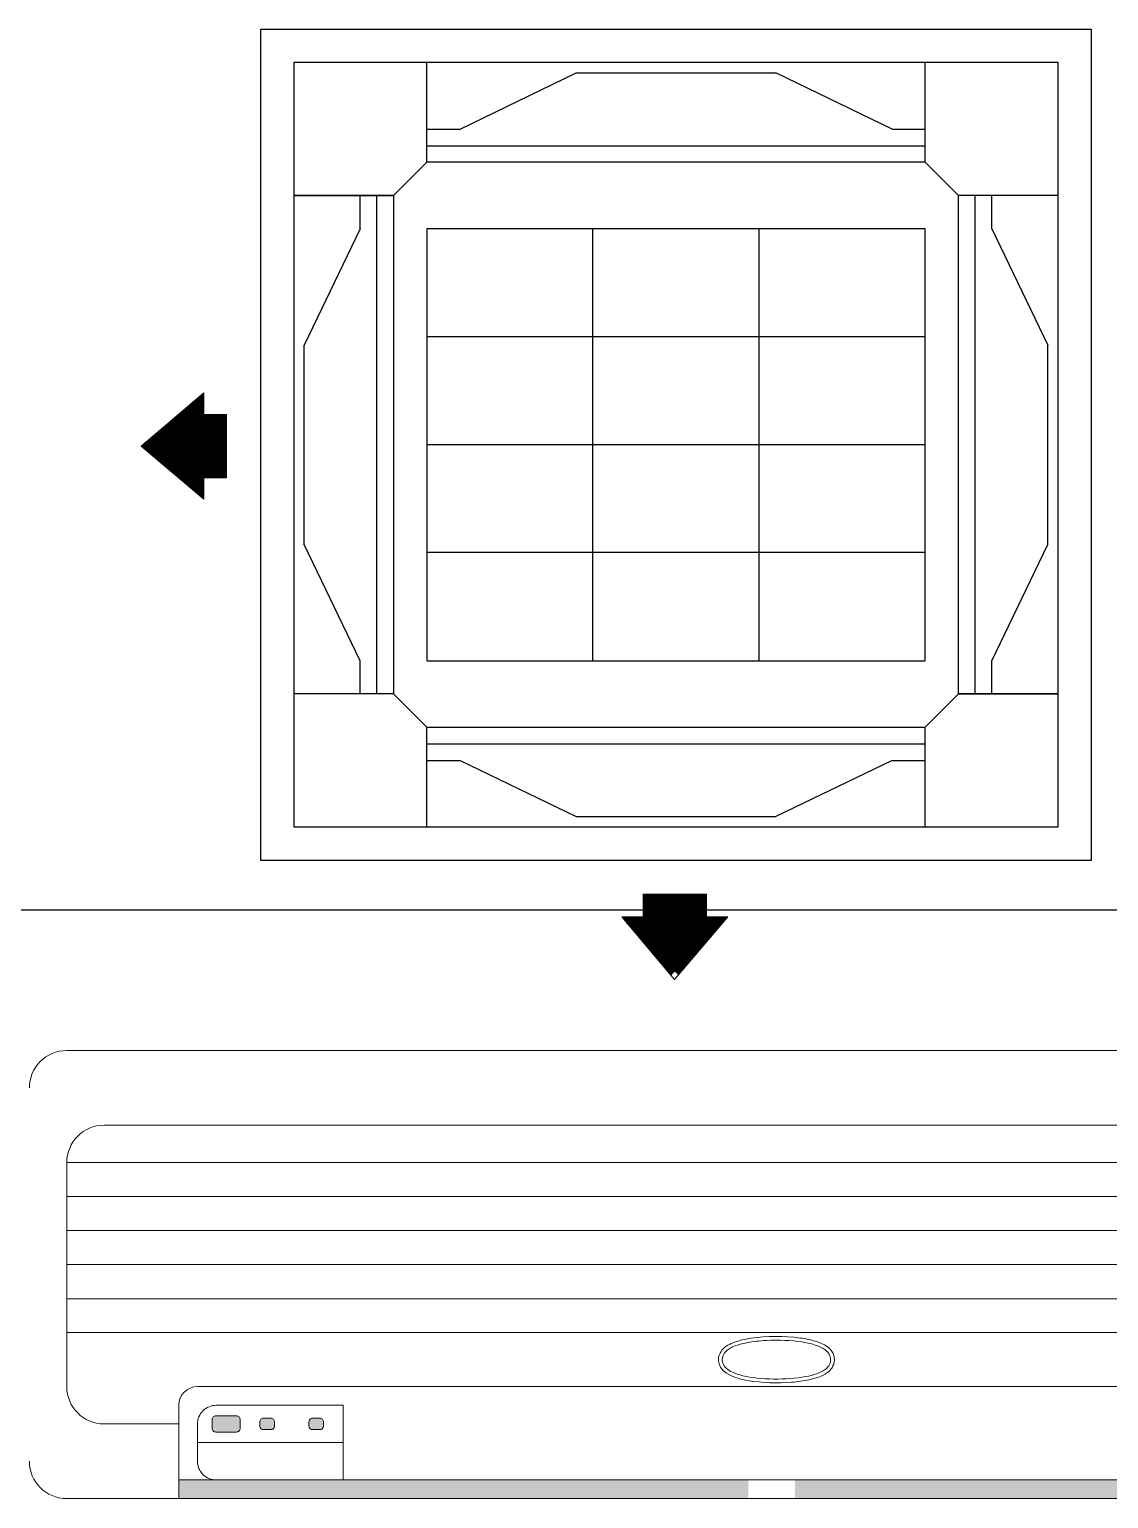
# Model space of a CAD drawing. Header units: inches. Extents: x 527934 to 2134587, y -408734 to 227304.
# Drawn here: x 1108602 to 1109500, y -148520 to -147296 of the extents above; entities that cross this region are included whole.
import ezdxf

# ---------------------------------------------------------------- set-up
doc = ezdxf.new("R2010")
doc.units = ezdxf.units.IN
doc.header["$MEASUREMENT"] = 0
doc.layers.add('electrical legends', color=3, linetype='Continuous', lineweight=25)

msp = doc.modelspace()

# ---------------------------------------------------------------- hatches: boundary and pattern name
at = {"layer": 'electrical legends', "lineweight": 13}
h = msp.add_hatch(color=4, dxfattribs=at)
h.paths.add_polyline_path([(1108805.8, -148456), (1108805.8, -148459.4, -0.414214), (1108802.7, -148462.5), (1108796.6, -148462.5, -0.414214), (1108793.5, -148459.4), (1108793.5, -148456, -0.414214), (1108796.6, -148452.9), (1108802.7, -148452.9, -0.414214)])
h.paths.add_polyline_path([(1108843.5, -148452.9, -0.414214), (1108846.6, -148456), (1108846.6, -148459.4, -0.414214), (1108843.5, -148462.5), (1108837.5, -148462.5, -0.414214), (1108834.4, -148459.4), (1108834.4, -148456, -0.414214), (1108837.5, -148452.9)])
h.paths.add_polyline_path([(1108774, -148450.9, -0.414214), (1108777.1, -148454.1), (1108777.1, -148461.4, -0.414214), (1108774, -148464.5), (1108756.9, -148464.5, -0.414214), (1108753.8, -148461.4), (1108753.8, -148454.1, -0.414214), (1108756.9, -148450.9)])
h = msp.add_hatch(color=4, dxfattribs=at)
h.paths.add_polyline_path([(1109686.3, -148519.9), (1109686.3, -148504.4), (1109721.3, -148504.4), (1109721.3, -148519.9)])
h.paths.add_polyline_path([(1109239.2, -148519.9), (1109239.2, -148504.4), (1109647.4, -148504.4), (1109647.4, -148519.9)])
h.paths.add_polyline_path([(1108726, -148519.9), (1108726, -148504.4), (1108757.1, -148504.4), (1108863, -148504.4), (1109200.3, -148504.4), (1109200.3, -148519.9)])

# ---------------------------------------------------------------- linework, layer by layer
at = {"layer": 'electrical legends', "color": 4}
for p, q in [((1109486, -147296.1), (1108794.1, -147296.1)), ((1108794.1, -147296.1), (1108794.1, -147988.1)), ((1109486, -147988.1), (1109486, -147296.1)), ((1109458.4, -147323.8), (1108821.8, -147323.8)), ((1108821.8, -147323.8), (1108821.8, -147960.4)), ((1108932.5, -147406.8), (1108932.5, -147323.8)), ((1108960.2, -147379.2), (1109057, -147332.4)), ((1109057, -147332.4), (1109223.1, -147332.4)), ((1109320, -147379.2), (1109223.1, -147332.4)), ((1109347.6, -147406.8), (1109347.6, -147323.8)), ((1109458.4, -147960.4), (1109458.4, -147323.8)), ((1108932.5, -147379.2), (1108960.2, -147379.2)), ((1109320, -147379.2), (1109347.6, -147379.2)), ((1108932.5, -147393), (1109347.6, -147393)), ((1108904.8, -147434.5), (1108932.5, -147406.8)), ((1109347.6, -147406.8), (1108932.5, -147406.8)), ((1109375.3, -147434.5), (1109347.6, -147406.8)), ((1108821.8, -147434.5), (1108904.8, -147434.5)), ((1108904.8, -147434.5), (1108821.8, -147434.5)), ((1108877.1, -147462.2), (1108877.1, -147434.5)), ((1108891, -147849.7), (1108891, -147434.5)), ((1108904.8, -147434.5), (1108904.8, -147462.2)), ((1108904.8, -147434.5), (1108904.8, -147849.7)), ((1109375.3, -147849.7), (1109375.3, -147434.5)), ((1109458.4, -147434.5), (1109375.3, -147434.5)), ((1109458.4, -147434.5), (1109375.3, -147434.5)), ((1109389.2, -147849.7), (1109389.2, -147434.5)), ((1109403, -147462.2), (1109403, -147434.5)), ((1108877.1, -147462.2), (1108830.4, -147559.1)), ((1109347.6, -147462.2), (1108932.5, -147462.2)), ((1108932.5, -147462.2), (1108932.5, -147822)), ((1109070.9, -147822), (1109070.9, -147462.2)), ((1109209.3, -147822), (1109209.3, -147462.2)), ((1109347.6, -147822), (1109347.6, -147462.2)), ((1109403, -147462.2), (1109449.7, -147559.1)), ((1109347.6, -147552.1), (1108932.5, -147552.1)), ((1108830.4, -147725.1), (1108830.4, -147559.1)), ((1109449.7, -147725.1), (1109449.7, -147559.1)), ((1109347.6, -147642.1), (1108932.5, -147642.1)), ((1108877.1, -147822), (1108830.4, -147725.1)), ((1109403, -147822), (1109449.7, -147725.1)), ((1109347.6, -147732), (1108932.5, -147732)), ((1108877.1, -147849.7), (1108877.1, -147822)), ((1108932.5, -147822), (1109347.6, -147822)), ((1109403, -147849.7), (1109403, -147822)), ((1108904.8, -147849.7), (1108821.8, -147849.7)), ((1108904.8, -147849.7), (1108821.8, -147849.7)), ((1108932.5, -147877.4), (1108904.8, -147849.7)), ((1109347.6, -147877.4), (1109375.3, -147849.7)), ((1109375.3, -147849.7), (1109458.4, -147849.7)), ((1109458.4, -147849.7), (1109375.3, -147849.7)), ((1108932.5, -147877.4), (1109347.6, -147877.4)), ((1108932.5, -147960.4), (1108932.5, -147877.4)), ((1109347.6, -147960.4), (1109347.6, -147877.4)), ((1108932.5, -147891.2), (1109347.6, -147891.2)), ((1108932.5, -147905), (1108960.2, -147905)), ((1108960.2, -147905), (1109057, -147951.8)), ((1109320, -147905), (1109223.1, -147951.8)), ((1109320, -147905), (1109347.6, -147905)), ((1109057, -147951.8), (1109223.1, -147951.8)), ((1108821.8, -147960.4), (1109458.4, -147960.4)), ((1108794.1, -147988.1), (1109486, -147988.1))]:
    msp.add_line(p, q, dxfattribs=at)
at = {"layer": 'electrical legends', "color": 4, "lineweight": 5}
for p, q in [((1108746.9, -147599), (1108694.6, -147643.2)), ((1108744.9, -147600.7), (1108698.8, -147646.8)), ((1108746.9, -147599.4), (1108699.2, -147647.1)), ((1108746.9, -147600), (1108699.5, -147647.4)), ((1108746.9, -147600.7), (1108699.9, -147647.7)), ((1108746.9, -147601.3), (1108700.2, -147648)), ((1108746.9, -147602), (1108700.6, -147648.3)), ((1108746.9, -147602.7), (1108701, -147648.6)), ((1108746.9, -147603.3), (1108701.3, -147648.9)), ((1108746.9, -147609.3), (1108741.3, -147603.7)), ((1108746.9, -147608.6), (1108741.7, -147603.4)), ((1108746.9, -147608), (1108742, -147603.1)), ((1108746.9, -147607.3), (1108742.4, -147602.8)), ((1108746.9, -147606.7), (1108742.7, -147602.5)), ((1108746.9, -147606), (1108743.1, -147602.2)), ((1108746.9, -147605.4), (1108743.4, -147601.9)), ((1108746.9, -147604.7), (1108743.8, -147601.6)), ((1108746.9, -147604.1), (1108744.1, -147601.3)), ((1108746.9, -147603.4), (1108744.5, -147601)), ((1108746.9, -147602.8), (1108744.8, -147600.7)), ((1108746.9, -147602.1), (1108745.2, -147600.4)), ((1108746.9, -147601.5), (1108745.6, -147600.1)), ((1108746.9, -147600.8), (1108745.9, -147599.8)), ((1108746.9, -147600.2), (1108746.3, -147599.6)), ((1108746.9, -147599.5), (1108746.6, -147599.3)), ((1108746.9, -147616.9), (1108746.9, -147599)), ((1108728, -147615), (1108697.4, -147645.6)), ((1108732.2, -147611.4), (1108697.8, -147645.9)), ((1108736.5, -147607.8), (1108698.1, -147646.2)), ((1108740.7, -147604.3), (1108698.5, -147646.5)), ((1108746.9, -147604), (1108701.7, -147649.2)), ((1108746.9, -147604.6), (1108702, -147649.5)), ((1108746.9, -147605.3), (1108702.4, -147649.8)), ((1108746.9, -147605.9), (1108702.7, -147650.1)), ((1108746.9, -147606.6), (1108703.1, -147650.4)), ((1108746.9, -147607.2), (1108703.4, -147650.7)), ((1108746.9, -147607.9), (1108703.8, -147651)), ((1108746.9, -147608.5), (1108704.1, -147651.3)), ((1108746.9, -147609.2), (1108704.5, -147651.6)), ((1108746.9, -147609.8), (1108704.8, -147651.9)), ((1108746.9, -147610.5), (1108705.2, -147652.2)), ((1108746.9, -147611.1), (1108705.5, -147652.5)), ((1108746.9, -147611.8), (1108705.9, -147652.8)), ((1108746.9, -147612.4), (1108706.3, -147653.1)), ((1108746.9, -147613.1), (1108706.6, -147653.4)), ((1108746.9, -147613.7), (1108707, -147653.7)), ((1108746.9, -147614.4), (1108707.3, -147654)), ((1108746.9, -147615), (1108707.7, -147654.3)), ((1108746.9, -147615.7), (1108708, -147654.6)), ((1108765.6, -147654.8), (1108726.8, -147616)), ((1108765.6, -147654.1), (1108727.2, -147615.7)), ((1108765.6, -147653.5), (1108727.5, -147615.4)), ((1108765.6, -147652.8), (1108727.9, -147615.1)), ((1108765.6, -147652.2), (1108728.2, -147614.8)), ((1108765.6, -147651.5), (1108728.6, -147614.5)), ((1108765.6, -147650.9), (1108728.9, -147614.2)), ((1108765.6, -147650.2), (1108729.3, -147613.9)), ((1108765.6, -147649.6), (1108729.7, -147613.6)), ((1108765.6, -147648.9), (1108730, -147613.3)), ((1108765.6, -147648.3), (1108730.4, -147613)), ((1108765.6, -147647.6), (1108730.7, -147612.7)), ((1108765.6, -147647), (1108731.1, -147612.4)), ((1108765.6, -147646.3), (1108731.4, -147612.1)), ((1108765.6, -147645.7), (1108731.8, -147611.8)), ((1108765.6, -147645), (1108732.1, -147611.5)), ((1108765.6, -147644.4), (1108732.5, -147611.2)), ((1108765.6, -147643.7), (1108732.8, -147610.9)), ((1108765.6, -147643.1), (1108733.2, -147610.6)), ((1108765.6, -147642.4), (1108733.5, -147610.3)), ((1108765.6, -147641.7), (1108733.9, -147610)), ((1108765.6, -147641.1), (1108734.2, -147609.7)), ((1108765.6, -147640.4), (1108734.6, -147609.4)), ((1108765.6, -147639.8), (1108735, -147609.1)), ((1108765.6, -147639.1), (1108735.3, -147608.8)), ((1108765.6, -147638.5), (1108735.7, -147608.5)), ((1108765.6, -147637.8), (1108736, -147608.2)), ((1108765.6, -147637.2), (1108736.4, -147607.9)), ((1108765.6, -147636.5), (1108736.7, -147607.6)), ((1108765.6, -147635.9), (1108737.1, -147607.3)), ((1108746.9, -147616.5), (1108737.4, -147607)), ((1108746.9, -147615.8), (1108737.8, -147606.7)), ((1108746.9, -147615.2), (1108738.1, -147606.4)), ((1108746.9, -147614.5), (1108738.5, -147606.1)), ((1108746.9, -147613.9), (1108738.8, -147605.8)), ((1108746.9, -147613.2), (1108739.2, -147605.5)), ((1108746.9, -147612.6), (1108739.5, -147605.2)), ((1108746.9, -147611.9), (1108739.9, -147604.9)), ((1108746.9, -147611.2), (1108740.3, -147604.6)), ((1108746.9, -147610.6), (1108740.6, -147604.3)), ((1108746.9, -147609.9), (1108741, -147604)), ((1108715.3, -147625.7), (1108696.4, -147644.7)), ((1108719.6, -147622.1), (1108696.7, -147645)), ((1108723.8, -147618.6), (1108697.1, -147645.3)), ((1108746.9, -147616.3), (1108708.4, -147654.8)), ((1108747, -147616.9), (1108708.7, -147655.1)), ((1108747.6, -147616.9), (1108709.1, -147655.4)), ((1108748.3, -147616.9), (1108709.4, -147655.7)), ((1108749, -147616.9), (1108709.8, -147656)), ((1108749.6, -147616.9), (1108710.1, -147656.3)), ((1108750.3, -147616.9), (1108710.5, -147656.6)), ((1108750.9, -147616.9), (1108710.8, -147656.9)), ((1108751.6, -147616.9), (1108711.2, -147657.2)), ((1108752.2, -147616.9), (1108711.6, -147657.5)), ((1108752.9, -147616.9), (1108711.9, -147657.8)), ((1108753.5, -147616.9), (1108712.3, -147658.1)), ((1108754.2, -147616.9), (1108712.6, -147658.4)), ((1108754.3, -147669.6), (1108712.7, -147627.9)), ((1108754.8, -147616.9), (1108713, -147658.7)), ((1108755, -147669.6), (1108713, -147627.6)), ((1108755.5, -147616.9), (1108713.3, -147659)), ((1108755.6, -147669.6), (1108713.4, -147627.3)), ((1108756.1, -147616.9), (1108713.7, -147659.3)), ((1108756.3, -147669.6), (1108713.7, -147627.1)), ((1108756.8, -147616.9), (1108714, -147659.6)), ((1108756.9, -147669.6), (1108714.1, -147626.8)), ((1108757.4, -147616.9), (1108714.4, -147659.9)), ((1108757.6, -147669.6), (1108714.5, -147626.5)), ((1108758.1, -147616.9), (1108714.7, -147660.2)), ((1108758.2, -147669.6), (1108714.8, -147626.2)), ((1108758.7, -147616.9), (1108715.1, -147660.5)), ((1108758.9, -147669.6), (1108715.2, -147625.9)), ((1108759.4, -147616.9), (1108715.4, -147660.8)), ((1108759.5, -147669.6), (1108715.5, -147625.6)), ((1108760, -147616.9), (1108715.8, -147661.1)), ((1108760.2, -147669.6), (1108715.9, -147625.3)), ((1108760.7, -147616.9), (1108716.1, -147661.4)), ((1108760.8, -147669.6), (1108716.2, -147625)), ((1108761.3, -147616.9), (1108716.5, -147661.7)), ((1108761.5, -147669.6), (1108716.6, -147624.7)), ((1108762, -147616.9), (1108716.9, -147662)), ((1108762.1, -147669.6), (1108716.9, -147624.4)), ((1108762.7, -147616.9), (1108717.2, -147662.3)), ((1108762.8, -147669.6), (1108717.3, -147624.1)), ((1108763.3, -147616.9), (1108717.6, -147662.6)), ((1108763.4, -147669.6), (1108717.6, -147623.8)), ((1108764, -147616.9), (1108717.9, -147662.9)), ((1108764.1, -147669.6), (1108718, -147623.5)), ((1108764.6, -147616.9), (1108718.3, -147663.2)), ((1108764.7, -147669.6), (1108718.3, -147623.2)), ((1108765.3, -147616.9), (1108718.6, -147663.5)), ((1108765.4, -147669.6), (1108718.7, -147622.9)), ((1108765.6, -147617.2), (1108719, -147663.8)), ((1108765.6, -147669.1), (1108719, -147622.6)), ((1108765.6, -147617.8), (1108719.3, -147664.1)), ((1108765.6, -147668.5), (1108719.4, -147622.3)), ((1108765.6, -147618.5), (1108719.7, -147664.4)), ((1108765.6, -147667.8), (1108719.8, -147622)), ((1108765.6, -147619.1), (1108720, -147664.7)), ((1108765.6, -147667.2), (1108720.1, -147621.7)), ((1108765.6, -147619.8), (1108720.4, -147665)), ((1108765.6, -147666.5), (1108720.5, -147621.4)), ((1108765.6, -147620.4), (1108720.7, -147665.3)), ((1108765.6, -147665.9), (1108720.8, -147621.1)), ((1108765.6, -147621.1), (1108721.1, -147665.6)), ((1108765.6, -147665.2), (1108721.2, -147620.8)), ((1108765.6, -147664.6), (1108721.5, -147620.5)), ((1108765.6, -147621.7), (1108721.5, -147665.9)), ((1108765.6, -147622.4), (1108721.8, -147666.2)), ((1108765.6, -147663.9), (1108721.9, -147620.2)), ((1108765.6, -147663.3), (1108722.2, -147619.9)), ((1108765.6, -147623), (1108722.2, -147666.5)), ((1108765.6, -147623.7), (1108722.5, -147666.8)), ((1108765.6, -147662.6), (1108722.6, -147619.6)), ((1108765.6, -147662), (1108722.9, -147619.3)), ((1108765.6, -147624.3), (1108722.9, -147667.1)), ((1108765.6, -147625), (1108723.2, -147667.4)), ((1108765.6, -147661.3), (1108723.3, -147619)), ((1108765.6, -147660.7), (1108723.6, -147618.7)), ((1108765.6, -147625.6), (1108723.6, -147667.7)), ((1108765.6, -147626.3), (1108723.9, -147668)), ((1108765.6, -147660), (1108724, -147618.4)), ((1108765.6, -147626.9), (1108724.3, -147668.3)), ((1108765.6, -147659.4), (1108724.4, -147618.1)), ((1108765.6, -147627.6), (1108724.6, -147668.6)), ((1108765.6, -147658.7), (1108724.7, -147617.8)), ((1108765.6, -147658.1), (1108725.1, -147617.5)), ((1108765.6, -147657.4), (1108725.4, -147617.2)), ((1108765.6, -147656.8), (1108725.8, -147616.9)), ((1108765.6, -147656.1), (1108726.1, -147616.6)), ((1108765.6, -147655.4), (1108726.5, -147616.3)), ((1108765.6, -147616.9), (1108746.9, -147616.9)), ((1108765.6, -147635.2), (1108747.3, -147616.9)), ((1108765.6, -147634.6), (1108747.9, -147616.9)), ((1108765.6, -147633.9), (1108748.6, -147616.9)), ((1108765.6, -147633.3), (1108749.2, -147616.9)), ((1108765.6, -147632.6), (1108749.9, -147616.9)), ((1108765.6, -147632), (1108750.5, -147616.9)), ((1108765.6, -147631.3), (1108751.2, -147616.9)), ((1108765.6, -147630.7), (1108751.8, -147616.9)), ((1108765.6, -147630), (1108752.5, -147616.9)), ((1108765.6, -147629.4), (1108753.2, -147616.9)), ((1108765.6, -147628.7), (1108753.8, -147616.9)), ((1108765.6, -147628.1), (1108754.5, -147616.9)), ((1108765.6, -147627.4), (1108755.1, -147616.9)), ((1108765.6, -147626.7), (1108755.8, -147616.9)), ((1108765.6, -147626.1), (1108756.4, -147616.9)), ((1108765.6, -147625.4), (1108757.1, -147616.9)), ((1108765.6, -147624.8), (1108757.7, -147616.9)), ((1108765.6, -147624.1), (1108758.4, -147616.9)), ((1108765.6, -147623.5), (1108759, -147616.9)), ((1108765.6, -147622.8), (1108759.7, -147616.9)), ((1108765.6, -147622.2), (1108760.3, -147616.9)), ((1108765.6, -147621.5), (1108761, -147616.9)), ((1108765.6, -147620.9), (1108761.6, -147616.9)), ((1108765.6, -147620.2), (1108762.3, -147616.9)), ((1108765.6, -147619.6), (1108762.9, -147616.9)), ((1108765.6, -147618.9), (1108763.6, -147616.9)), ((1108765.6, -147618.3), (1108764.2, -147616.9)), ((1108765.6, -147617.6), (1108764.9, -147616.9)), ((1108765.6, -147617), (1108765.5, -147616.9)), ((1108765.6, -147669.6), (1108765.6, -147616.9)), ((1108698.4, -147640), (1108694.9, -147643.5)), ((1108702.6, -147636.4), (1108695.3, -147643.8)), ((1108706.9, -147632.9), (1108695.6, -147644.1)), ((1108711.1, -147629.3), (1108696, -147644.4)), ((1108737.3, -147679.4), (1108698.2, -147640.2)), ((1108741.6, -147682.9), (1108698.5, -147639.9)), ((1108745.8, -147686.5), (1108698.9, -147639.6)), ((1108746.9, -147686.9), (1108699.3, -147639.3)), ((1108746.9, -147686.3), (1108699.6, -147639)), ((1108746.9, -147685.6), (1108700, -147638.7)), ((1108746.9, -147685), (1108700.3, -147638.4)), ((1108746.9, -147684.3), (1108700.7, -147638.1)), ((1108746.9, -147683.7), (1108701, -147637.8)), ((1108746.9, -147683), (1108701.4, -147637.5)), ((1108746.9, -147682.4), (1108701.7, -147637.2)), ((1108746.9, -147681.7), (1108702.1, -147636.9)), ((1108746.9, -147681.1), (1108702.4, -147636.6)), ((1108746.9, -147680.4), (1108702.8, -147636.3)), ((1108746.9, -147679.7), (1108703.1, -147636)), ((1108746.9, -147679.1), (1108703.5, -147635.7)), ((1108746.9, -147678.4), (1108703.9, -147635.4)), ((1108746.9, -147677.8), (1108704.2, -147635.1)), ((1108746.9, -147677.1), (1108704.6, -147634.8)), ((1108746.9, -147676.5), (1108704.9, -147634.5)), ((1108746.9, -147675.8), (1108705.3, -147634.2)), ((1108746.9, -147675.2), (1108705.6, -147633.9)), ((1108746.9, -147674.5), (1108706, -147633.6)), ((1108746.9, -147673.9), (1108706.3, -147633.3)), ((1108746.9, -147673.2), (1108706.7, -147633)), ((1108746.9, -147672.6), (1108707, -147632.7)), ((1108746.9, -147671.9), (1108707.4, -147632.4)), ((1108746.9, -147671.3), (1108707.7, -147632.1)), ((1108746.9, -147670.6), (1108708.1, -147631.8)), ((1108746.9, -147670), (1108708.4, -147631.5)), ((1108747.1, -147669.6), (1108708.8, -147631.2)), ((1108747.8, -147669.6), (1108709.2, -147630.9)), ((1108748.4, -147669.6), (1108709.5, -147630.6)), ((1108749.1, -147669.6), (1108709.9, -147630.3)), ((1108749.7, -147669.6), (1108710.2, -147630)), ((1108750.4, -147669.6), (1108710.6, -147629.7)), ((1108751, -147669.6), (1108710.9, -147629.4)), ((1108751.7, -147669.6), (1108711.3, -147629.1)), ((1108752.4, -147669.6), (1108711.6, -147628.8)), ((1108753, -147669.6), (1108712, -147628.5)), ((1108753.7, -147669.6), (1108712.3, -147628.2)), ((1108765.6, -147628.3), (1108725, -147668.9)), ((1108765.6, -147628.9), (1108725.3, -147669.2)), ((1108765.6, -147629.6), (1108725.7, -147669.5)), ((1108765.6, -147630.2), (1108726, -147669.8)), ((1108765.6, -147630.9), (1108726.4, -147670.1)), ((1108765.6, -147631.5), (1108726.8, -147670.4)), ((1108765.6, -147632.2), (1108727.1, -147670.7)), ((1108765.6, -147632.8), (1108727.5, -147671)), ((1108765.6, -147633.5), (1108727.8, -147671.3)), ((1108765.6, -147634.1), (1108728.2, -147671.6)), ((1108765.6, -147634.8), (1108728.5, -147671.9)), ((1108765.6, -147635.4), (1108728.9, -147672.2)), ((1108765.6, -147636.1), (1108729.2, -147672.5)), ((1108765.6, -147636.7), (1108729.6, -147672.8)), ((1108765.6, -147637.4), (1108729.9, -147673.1)), ((1108765.6, -147638), (1108730.3, -147673.4)), ((1108765.6, -147638.7), (1108730.6, -147673.7)), ((1108765.6, -147639.3), (1108731, -147674)), ((1108765.6, -147640), (1108731.3, -147674.3)), ((1108746.9, -147687.4), (1108694.6, -147643.2)), ((1108695.1, -147643.6), (1108694.7, -147643.2)), ((1108699.3, -147647.2), (1108695, -147642.9)), ((1108703.5, -147650.7), (1108695.4, -147642.6)), ((1108707.7, -147654.3), (1108695.7, -147642.3)), ((1108712, -147657.9), (1108696.1, -147642)), ((1108716.2, -147661.5), (1108696.4, -147641.7)), ((1108720.4, -147665), (1108696.8, -147641.4)), ((1108724.7, -147668.6), (1108697.1, -147641.1)), ((1108728.9, -147672.2), (1108697.5, -147640.8)), ((1108733.1, -147675.8), (1108697.8, -147640.5)), ((1108765.6, -147640.6), (1108731.7, -147674.6)), ((1108765.6, -147641.3), (1108732.1, -147674.9)), ((1108765.6, -147642), (1108732.4, -147675.2)), ((1108765.6, -147642.6), (1108732.8, -147675.5)), ((1108765.6, -147643.3), (1108733.1, -147675.8)), ((1108765.6, -147643.9), (1108733.5, -147676.1)), ((1108765.6, -147644.6), (1108733.8, -147676.4)), ((1108765.6, -147645.2), (1108734.2, -147676.7)), ((1108765.6, -147645.9), (1108734.5, -147677)), ((1108765.6, -147646.5), (1108734.9, -147677.3)), ((1108765.6, -147647.2), (1108735.2, -147677.6)), ((1108765.6, -147647.8), (1108735.6, -147677.9)), ((1108765.6, -147648.5), (1108735.9, -147678.2)), ((1108765.6, -147649.1), (1108736.3, -147678.5)), ((1108765.6, -147649.8), (1108736.6, -147678.8)), ((1108765.6, -147650.4), (1108737, -147679.1)), ((1108765.6, -147651.1), (1108747.1, -147669.6)), ((1108765.6, -147651.7), (1108747.8, -147669.6)), ((1108765.6, -147652.4), (1108748.5, -147669.6)), ((1108765.6, -147653), (1108749.1, -147669.6)), ((1108765.6, -147653.7), (1108749.8, -147669.6)), ((1108765.6, -147654.3), (1108750.4, -147669.6)), ((1108765.6, -147655), (1108751.1, -147669.6)), ((1108765.6, -147655.7), (1108751.7, -147669.6)), ((1108765.6, -147656.3), (1108752.4, -147669.6)), ((1108765.6, -147657), (1108753, -147669.6)), ((1108765.6, -147657.6), (1108753.7, -147669.6)), ((1108765.6, -147658.3), (1108754.3, -147669.6)), ((1108765.6, -147658.9), (1108755, -147669.6)), ((1108765.6, -147659.6), (1108755.6, -147669.6)), ((1108765.6, -147660.2), (1108756.3, -147669.6)), ((1108765.6, -147660.9), (1108756.9, -147669.6)), ((1108765.6, -147661.5), (1108757.6, -147669.6)), ((1108765.6, -147662.2), (1108758.2, -147669.6)), ((1108765.6, -147662.8), (1108758.9, -147669.6)), ((1108765.6, -147663.5), (1108759.5, -147669.6)), ((1108765.6, -147664.1), (1108760.2, -147669.6)), ((1108765.6, -147664.8), (1108760.8, -147669.6)), ((1108746.9, -147669.8), (1108737.4, -147679.4)), ((1108746.9, -147670.5), (1108737.7, -147679.7)), ((1108746.9, -147671.1), (1108738.1, -147680)), ((1108746.9, -147671.8), (1108738.4, -147680.3)), ((1108746.9, -147672.5), (1108738.8, -147680.6)), ((1108746.9, -147673.1), (1108739.1, -147680.9)), ((1108746.9, -147673.8), (1108739.5, -147681.2)), ((1108746.9, -147674.4), (1108739.8, -147681.5)), ((1108746.9, -147675.1), (1108740.2, -147681.8)), ((1108746.9, -147675.7), (1108740.5, -147682.1)), ((1108746.9, -147676.4), (1108740.9, -147682.3)), ((1108746.9, -147677), (1108741.2, -147682.6)), ((1108746.9, -147669.6), (1108746.9, -147687.4)), ((1108765.6, -147669.6), (1108746.9, -147669.6)), ((1108765.6, -147665.4), (1108761.5, -147669.6)), ((1108765.6, -147666.1), (1108762.2, -147669.6)), ((1108765.6, -147666.7), (1108762.8, -147669.6)), ((1108765.6, -147667.4), (1108763.5, -147669.6)), ((1108765.6, -147668), (1108764.1, -147669.6)), ((1108765.6, -147668.7), (1108764.8, -147669.6)), ((1108765.6, -147669.4), (1108765.4, -147669.6)), ((1108746.9, -147677.7), (1108741.6, -147682.9)), ((1108746.9, -147678.3), (1108741.9, -147683.2)), ((1108746.9, -147679), (1108742.3, -147683.5)), ((1108746.9, -147679.6), (1108742.7, -147683.8)), ((1108746.9, -147680.3), (1108743, -147684.1)), ((1108746.9, -147680.9), (1108743.4, -147684.4)), ((1108746.9, -147681.6), (1108743.7, -147684.7)), ((1108746.9, -147682.2), (1108744.1, -147685)), ((1108746.9, -147682.9), (1108744.4, -147685.3)), ((1108746.9, -147683.5), (1108744.8, -147685.6)), ((1108746.9, -147684.2), (1108745.1, -147685.9)), ((1108746.9, -147684.8), (1108745.5, -147686.2)), ((1108746.9, -147685.5), (1108745.8, -147686.5)), ((1108746.9, -147686.2), (1108746.2, -147686.8)), ((1108746.9, -147686.8), (1108746.5, -147687.1)), ((1109131.7, -148016.5), (1109103.1, -148045.2)), ((1109132.4, -148016.5), (1109103.4, -148045.5)), ((1109133, -148016.5), (1109103.7, -148045.9)), ((1109133.7, -148016.5), (1109104, -148046.2)), ((1109134.3, -148016.5), (1109104.3, -148046.6)), ((1109135, -148016.5), (1109104.6, -148046.9)), ((1109135.6, -148016.5), (1109104.9, -148047.3)), ((1109136.3, -148016.5), (1109105.2, -148047.6)), ((1109136.9, -148016.5), (1109105.5, -148048)), ((1109137.6, -148016.5), (1109105.8, -148048.3)), ((1109138.3, -148016.5), (1109106.1, -148048.7)), ((1109138.9, -148016.5), (1109106.4, -148049)), ((1109139.6, -148016.5), (1109106.7, -148049.4)), ((1109140.2, -148016.5), (1109107, -148049.8)), ((1109140.9, -148016.5), (1109107.3, -148050.1)), ((1109141.5, -148016.5), (1109107.6, -148050.5)), ((1109142.2, -148016.5), (1109107.9, -148050.8)), ((1109142.8, -148016.5), (1109108.2, -148051.2)), ((1109143.5, -148016.5), (1109108.5, -148051.5)), ((1109144.1, -148016.5), (1109108.8, -148051.9)), ((1109144.8, -148016.5), (1109109.1, -148052.2)), ((1109145.4, -148016.5), (1109109.4, -148052.6)), ((1109146.1, -148016.5), (1109109.7, -148052.9)), ((1109146.7, -148016.5), (1109110, -148053.3)), ((1109147.4, -148016.5), (1109110.3, -148053.6)), ((1109148, -148016.5), (1109110.6, -148054)), ((1109148.7, -148016.5), (1109110.9, -148054.3)), ((1109149.3, -148016.5), (1109111.2, -148054.7)), ((1109150, -148016.5), (1109111.5, -148055.1)), ((1109150.6, -148016.5), (1109111.8, -148055.4)), ((1109151.3, -148016.5), (1109112.1, -148055.8)), ((1109152, -148016.5), (1109112.4, -148056.1)), ((1109112.6, -148016.5), (1109112.6, -148035.3)), ((1109112.6, -148016.5), (1109165.3, -148016.5)), ((1109112.8, -148016.5), (1109112.6, -148016.7)), ((1109113.5, -148016.5), (1109112.6, -148017.4)), ((1109114.1, -148016.5), (1109112.6, -148018.1)), ((1109114.8, -148016.5), (1109112.6, -148018.7)), ((1109115.4, -148016.5), (1109112.6, -148019.4)), ((1109116.1, -148016.5), (1109112.6, -148020)), ((1109116.7, -148016.5), (1109112.6, -148020.7)), ((1109117.4, -148016.5), (1109112.6, -148021.3)), ((1109118, -148016.5), (1109112.6, -148022)), ((1109118.7, -148016.5), (1109112.6, -148022.6)), ((1109119.3, -148016.5), (1109112.6, -148023.3)), ((1109120, -148016.5), (1109112.6, -148023.9)), ((1109120.6, -148016.5), (1109112.6, -148024.6)), ((1109121.3, -148016.5), (1109112.6, -148025.2)), ((1109121.9, -148016.5), (1109112.6, -148025.9)), ((1109122.6, -148016.5), (1109112.6, -148026.5)), ((1109123.2, -148016.5), (1109112.6, -148027.2)), ((1109123.9, -148016.5), (1109112.6, -148027.8)), ((1109124.6, -148016.5), (1109112.6, -148028.5)), ((1109125.2, -148016.5), (1109112.6, -148029.1)), ((1109125.9, -148016.5), (1109112.6, -148029.8)), ((1109126.5, -148016.5), (1109112.6, -148030.4)), ((1109127.2, -148016.5), (1109112.6, -148031.1)), ((1109127.8, -148016.5), (1109112.6, -148031.8)), ((1109128.5, -148016.5), (1109112.6, -148032.4)), ((1109129.1, -148016.5), (1109112.6, -148033.1)), ((1109129.8, -148016.5), (1109112.6, -148033.7)), ((1109130.4, -148016.5), (1109112.6, -148034.4)), ((1109131.1, -148016.5), (1109112.6, -148035)), ((1109112.6, -148016.8), (1109159.3, -148063.5)), ((1109112.6, -148017.4), (1109159, -148063.8)), ((1109112.6, -148018.1), (1109158.7, -148064.2)), ((1109112.6, -148018.7), (1109158.4, -148064.5)), ((1109112.6, -148019.4), (1109158.1, -148064.9)), ((1109152.6, -148016.5), (1109112.7, -148056.5)), ((1109113, -148016.5), (1109159.6, -148063.1)), ((1109153.3, -148016.5), (1109113, -148056.8)), ((1109153.9, -148016.5), (1109113.3, -148057.2)), ((1109154.6, -148016.5), (1109113.6, -148057.5)), ((1109113.7, -148016.5), (1109159.9, -148062.8)), ((1109155.2, -148016.5), (1109113.9, -148057.9)), ((1109155.9, -148016.5), (1109114.2, -148058.2)), ((1109114.3, -148016.5), (1109160.2, -148062.4)), ((1109156.5, -148016.5), (1109114.5, -148058.6)), ((1109157.2, -148016.5), (1109114.8, -148058.9)), ((1109115, -148016.5), (1109160.5, -148062.1)), ((1109157.8, -148016.5), (1109115.1, -148059.3)), ((1109158.5, -148016.5), (1109115.4, -148059.7)), ((1109115.6, -148016.5), (1109160.8, -148061.7)), ((1109159.1, -148016.5), (1109115.7, -148060)), ((1109159.8, -148016.5), (1109116, -148060.4)), ((1109116.3, -148016.5), (1109161.1, -148061.3)), ((1109160.4, -148016.5), (1109116.3, -148060.7)), ((1109161.1, -148016.5), (1109116.6, -148061.1)), ((1109116.9, -148016.5), (1109161.4, -148061)), ((1109161.7, -148016.5), (1109116.9, -148061.4)), ((1109162.4, -148016.5), (1109117.1, -148061.8)), ((1109163, -148016.5), (1109117.4, -148062.1)), ((1109117.6, -148016.5), (1109161.7, -148060.6)), ((1109163.7, -148016.5), (1109117.7, -148062.5)), ((1109164.3, -148016.5), (1109118, -148062.8)), ((1109118.2, -148016.5), (1109162, -148060.3)), ((1109165, -148016.5), (1109118.3, -148063.2)), ((1109165.3, -148016.9), (1109118.6, -148063.5)), ((1109118.9, -148016.5), (1109162.3, -148059.9)), ((1109165.3, -148017.6), (1109118.9, -148063.9)), ((1109165.3, -148018.2), (1109119.2, -148064.2)), ((1109119.5, -148016.5), (1109162.6, -148059.6)), ((1109165.3, -148018.9), (1109119.5, -148064.6)), ((1109165.3, -148019.5), (1109119.8, -148065)), ((1109120.2, -148016.5), (1109162.9, -148059.2)), ((1109120.8, -148016.5), (1109163.2, -148058.9)), ((1109121.5, -148016.5), (1109163.5, -148058.5)), ((1109122.1, -148016.5), (1109163.8, -148058.2)), ((1109122.8, -148016.5), (1109164.1, -148057.8)), ((1109123.5, -148016.5), (1109164.4, -148057.5)), ((1109124.1, -148016.5), (1109164.7, -148057.1)), ((1109124.8, -148016.5), (1109165, -148056.8)), ((1109125.4, -148016.5), (1109165.3, -148056.4)), ((1109126.1, -148016.5), (1109165.6, -148056)), ((1109126.7, -148016.5), (1109165.9, -148055.7)), ((1109127.4, -148016.5), (1109166.2, -148055.3)), ((1109128, -148016.5), (1109166.5, -148055)), ((1109128.7, -148016.5), (1109166.8, -148054.6)), ((1109129.3, -148016.5), (1109167.1, -148054.3)), ((1109130, -148016.5), (1109167.4, -148053.9)), ((1109130.6, -148016.5), (1109167.7, -148053.6)), ((1109131.3, -148016.5), (1109168, -148053.2)), ((1109131.9, -148016.5), (1109168.3, -148052.9)), ((1109132.6, -148016.5), (1109168.6, -148052.5)), ((1109133.2, -148016.5), (1109168.9, -148052.2)), ((1109133.9, -148016.5), (1109169.2, -148051.8)), ((1109134.5, -148016.5), (1109169.5, -148051.4)), ((1109135.2, -148016.5), (1109169.8, -148051.1)), ((1109135.8, -148016.5), (1109170.1, -148050.7)), ((1109136.5, -148016.5), (1109170.4, -148050.4)), ((1109137.2, -148016.5), (1109170.7, -148050)), ((1109137.8, -148016.5), (1109171, -148049.7)), ((1109138.5, -148016.5), (1109171.3, -148049.3)), ((1109139.1, -148016.5), (1109171.6, -148049)), ((1109139.8, -148016.5), (1109171.9, -148048.6)), ((1109140.4, -148016.5), (1109172.1, -148048.3)), ((1109141.1, -148016.5), (1109172.4, -148047.9)), ((1109141.7, -148016.5), (1109172.7, -148047.6)), ((1109142.4, -148016.5), (1109173, -148047.2)), ((1109143, -148016.5), (1109173.3, -148046.9)), ((1109143.7, -148016.5), (1109173.6, -148046.5)), ((1109144.3, -148016.5), (1109173.9, -148046.1)), ((1109145, -148016.5), (1109174.2, -148045.8)), ((1109145.6, -148016.5), (1109174.5, -148045.4)), ((1109146.3, -148016.5), (1109174.8, -148045.1)), ((1109146.9, -148016.5), (1109165.3, -148034.9)), ((1109147.6, -148016.5), (1109165.3, -148034.2)), ((1109148.2, -148016.5), (1109165.3, -148033.6)), ((1109148.9, -148016.5), (1109165.3, -148032.9)), ((1109149.5, -148016.5), (1109165.3, -148032.3)), ((1109150.2, -148016.5), (1109165.3, -148031.6)), ((1109150.8, -148016.5), (1109165.3, -148031)), ((1109151.5, -148016.5), (1109165.3, -148030.3)), ((1109152.2, -148016.5), (1109165.3, -148029.7)), ((1109152.8, -148016.5), (1109165.3, -148029)), ((1109153.5, -148016.5), (1109165.3, -148028.4)), ((1109154.1, -148016.5), (1109165.3, -148027.7)), ((1109154.8, -148016.5), (1109165.3, -148027.1)), ((1109155.4, -148016.5), (1109165.3, -148026.4)), ((1109156.1, -148016.5), (1109165.3, -148025.7)), ((1109156.7, -148016.5), (1109165.3, -148025.1)), ((1109157.4, -148016.5), (1109165.3, -148024.4)), ((1109158, -148016.5), (1109165.3, -148023.8)), ((1109158.7, -148016.5), (1109165.3, -148023.1)), ((1109159.3, -148016.5), (1109165.3, -148022.5)), ((1109160, -148016.5), (1109165.3, -148021.8)), ((1109160.6, -148016.5), (1109165.3, -148021.2)), ((1109161.3, -148016.5), (1109165.3, -148020.5)), ((1109161.9, -148016.5), (1109165.3, -148019.9)), ((1109162.6, -148016.5), (1109165.3, -148019.2)), ((1109163.2, -148016.5), (1109165.3, -148018.6)), ((1109163.9, -148016.5), (1109165.3, -148017.9)), ((1109164.5, -148016.5), (1109165.3, -148017.3)), ((1109165.2, -148016.5), (1109165.3, -148016.6)), ((1109165.3, -148016.5), (1109165.3, -148035.3)), ((1109112.6, -148020), (1109157.8, -148065.2)), ((1109112.6, -148020.7), (1109157.5, -148065.6)), ((1109112.6, -148021.3), (1109157.2, -148065.9)), ((1109112.6, -148022), (1109156.9, -148066.3)), ((1109112.6, -148022.6), (1109156.6, -148066.6)), ((1109112.6, -148023.3), (1109156.3, -148067)), ((1109112.6, -148023.9), (1109156, -148067.4)), ((1109112.6, -148024.6), (1109155.7, -148067.7)), ((1109112.6, -148025.2), (1109155.4, -148068.1)), ((1109112.6, -148025.9), (1109155.1, -148068.4)), ((1109112.6, -148026.5), (1109154.8, -148068.8)), ((1109112.6, -148027.2), (1109154.5, -148069.1)), ((1109112.6, -148027.9), (1109154.2, -148069.5)), ((1109112.6, -148028.5), (1109153.9, -148069.8)), ((1109112.6, -148029.2), (1109153.6, -148070.2)), ((1109112.6, -148029.8), (1109153.3, -148070.5)), ((1109112.6, -148030.5), (1109153, -148070.9)), ((1109112.6, -148031.1), (1109152.7, -148071.2)), ((1109112.6, -148031.8), (1109152.4, -148071.6)), ((1109165.3, -148020.2), (1109120.1, -148065.3)), ((1109165.3, -148020.8), (1109120.4, -148065.7)), ((1109165.3, -148021.5), (1109120.7, -148066)), ((1109165.3, -148022.1), (1109121, -148066.4)), ((1109165.3, -148022.8), (1109121.3, -148066.7)), ((1109165.3, -148023.4), (1109121.6, -148067.1)), ((1109165.3, -148024.1), (1109121.9, -148067.4)), ((1109165.3, -148024.7), (1109122.2, -148067.8)), ((1109165.3, -148025.4), (1109122.5, -148068.1)), ((1109165.3, -148026), (1109122.8, -148068.5)), ((1109165.3, -148026.7), (1109123.1, -148068.8)), ((1109165.3, -148027.3), (1109123.4, -148069.2)), ((1109165.3, -148028), (1109123.7, -148069.5)), ((1109165.3, -148028.6), (1109124, -148069.9)), ((1109165.3, -148029.3), (1109124.3, -148070.3)), ((1109165.3, -148029.9), (1109124.6, -148070.6)), ((1109165.3, -148030.6), (1109124.9, -148071)), ((1109165.3, -148031.3), (1109125.2, -148071.3)), ((1109165.3, -148031.9), (1109125.5, -148071.7)), ((1109094.8, -148035.3), (1109138.9, -148087.5)), ((1109112.6, -148035.3), (1109094.8, -148035.3)), ((1109095.4, -148035.3), (1109095, -148035.6)), ((1109095.2, -148035.3), (1109142.9, -148082.9)), ((1109096, -148035.3), (1109095.3, -148036)), ((1109096.7, -148035.3), (1109095.6, -148036.3)), ((1109095.7, -148036.4), (1109142.6, -148083.3)), ((1109095.9, -148035.3), (1109143.2, -148082.6)), ((1109097.3, -148035.3), (1109095.9, -148036.7)), ((1109098, -148035.3), (1109096.2, -148037)), ((1109096.5, -148035.3), (1109143.5, -148082.2)), ((1109098.6, -148035.3), (1109096.5, -148037.4)), ((1109099.3, -148035.3), (1109096.8, -148037.7)), ((1109099.9, -148035.3), (1109097.1, -148038.1)), ((1109097.2, -148035.3), (1109143.8, -148081.8)), ((1109100.6, -148035.3), (1109097.4, -148038.4)), ((1109101.2, -148035.3), (1109097.7, -148038.8)), ((1109097.8, -148035.3), (1109144.1, -148081.5)), ((1109101.9, -148035.3), (1109098, -148039.2)), ((1109102.5, -148035.3), (1109098.3, -148039.5)), ((1109098.5, -148035.3), (1109144.4, -148081.1)), ((1109103.2, -148035.3), (1109098.6, -148039.9)), ((1109103.8, -148035.3), (1109098.9, -148040.2)), ((1109099.2, -148035.3), (1109144.6, -148080.8)), ((1109104.5, -148035.3), (1109099.2, -148040.6)), ((1109099.2, -148040.6), (1109142.3, -148083.6)), ((1109105.1, -148035.3), (1109099.5, -148040.9)), ((1109099.8, -148035.3), (1109144.9, -148080.4)), ((1109105.8, -148035.3), (1109099.8, -148041.3)), ((1109106.4, -148035.3), (1109100.1, -148041.6)), ((1109107.1, -148035.3), (1109100.4, -148042)), ((1109100.5, -148035.3), (1109145.2, -148080.1)), ((1109107.8, -148035.3), (1109100.7, -148042.3)), ((1109108.4, -148035.3), (1109101, -148042.7)), ((1109101.1, -148035.3), (1109145.5, -148079.7)), ((1109109.1, -148035.3), (1109101.3, -148043)), ((1109109.7, -148035.3), (1109101.6, -148043.4)), ((1109101.8, -148035.3), (1109145.8, -148079.4)), ((1109110.4, -148035.3), (1109101.9, -148043.7)), ((1109111, -148035.3), (1109102.2, -148044.1)), ((1109102.4, -148035.3), (1109146.1, -148079)), ((1109111.7, -148035.3), (1109102.5, -148044.5)), ((1109112.3, -148035.3), (1109102.8, -148044.8)), ((1109103.1, -148035.3), (1109146.4, -148078.7)), ((1109103.7, -148035.3), (1109146.7, -148078.3)), ((1109104.4, -148035.3), (1109147, -148078)), ((1109105, -148035.3), (1109147.3, -148077.6)), ((1109105.7, -148035.3), (1109147.6, -148077.3)), ((1109106.3, -148035.3), (1109147.9, -148076.9)), ((1109107, -148035.3), (1109148.2, -148076.5)), ((1109107.6, -148035.3), (1109148.5, -148076.2)), ((1109108.3, -148035.3), (1109148.8, -148075.8)), ((1109108.9, -148035.3), (1109149.1, -148075.5)), ((1109109.6, -148035.3), (1109149.4, -148075.1)), ((1109110.2, -148035.3), (1109149.7, -148074.8)), ((1109110.9, -148035.3), (1109150, -148074.4)), ((1109111.5, -148035.3), (1109150.3, -148074.1)), ((1109112.2, -148035.3), (1109150.6, -148073.7)), ((1109112.6, -148032.4), (1109152.1, -148071.9)), ((1109112.6, -148033.1), (1109151.8, -148072.3)), ((1109112.6, -148033.7), (1109151.5, -148072.7)), ((1109112.6, -148034.4), (1109151.2, -148073)), ((1109112.6, -148035), (1109150.9, -148073.4)), ((1109165.3, -148032.6), (1109125.8, -148072)), ((1109165.3, -148033.2), (1109126.1, -148072.4)), ((1109165.3, -148033.9), (1109126.4, -148072.7)), ((1109165.3, -148034.5), (1109126.7, -148073.1)), ((1109165.3, -148035.2), (1109127, -148073.4)), ((1109165.8, -148035.3), (1109127.3, -148073.8)), ((1109166.5, -148035.3), (1109127.6, -148074.1)), ((1109167.1, -148035.3), (1109127.9, -148074.5)), ((1109167.8, -148035.3), (1109128.2, -148074.8)), ((1109168.4, -148035.3), (1109128.5, -148075.2)), ((1109169.1, -148035.3), (1109128.8, -148075.6)), ((1109169.7, -148035.3), (1109129.1, -148075.9)), ((1109170.4, -148035.3), (1109129.4, -148076.3)), ((1109171, -148035.3), (1109129.7, -148076.6)), ((1109171.7, -148035.3), (1109130, -148077)), ((1109172.3, -148035.3), (1109130.3, -148077.3)), ((1109173, -148035.3), (1109130.6, -148077.7)), ((1109173.6, -148035.3), (1109130.9, -148078)), ((1109174.3, -148035.3), (1109131.2, -148078.4)), ((1109174.9, -148035.3), (1109131.5, -148078.7)), ((1109175.6, -148035.3), (1109131.8, -148079.1)), ((1109176.2, -148035.3), (1109132.1, -148079.4)), ((1109176.9, -148035.3), (1109132.4, -148079.8)), ((1109177.6, -148035.3), (1109132.7, -148080.2)), ((1109178.2, -148035.3), (1109133, -148080.5)), ((1109178.9, -148035.3), (1109133.3, -148080.9)), ((1109179.5, -148035.3), (1109133.6, -148081.2)), ((1109180.2, -148035.3), (1109133.9, -148081.6)), ((1109180.8, -148035.3), (1109134.2, -148081.9)), ((1109181.5, -148035.3), (1109134.5, -148082.3)), ((1109182.1, -148035.3), (1109134.8, -148082.6)), ((1109182.8, -148035.3), (1109135.1, -148083)), ((1109181.5, -148037.2), (1109135.4, -148083.3)), ((1109177.9, -148041.5), (1109135.7, -148083.7)), ((1109183.1, -148035.3), (1109138.9, -148087.5)), ((1109165.3, -148035.3), (1109183.1, -148035.3)), ((1109165.7, -148035.3), (1109175.1, -148044.7)), ((1109166.3, -148035.3), (1109175.4, -148044.4)), ((1109167, -148035.3), (1109175.7, -148044)), ((1109167.7, -148035.3), (1109176, -148043.7)), ((1109168.3, -148035.3), (1109176.3, -148043.3)), ((1109169, -148035.3), (1109176.6, -148043)), ((1109169.6, -148035.3), (1109176.9, -148042.6)), ((1109170.3, -148035.3), (1109177.2, -148042.3)), ((1109170.9, -148035.3), (1109177.5, -148041.9)), ((1109171.6, -148035.3), (1109177.8, -148041.6)), ((1109172.2, -148035.3), (1109178.1, -148041.2)), ((1109172.9, -148035.3), (1109178.4, -148040.8)), ((1109173.5, -148035.3), (1109178.7, -148040.5)), ((1109174.2, -148035.3), (1109179, -148040.1)), ((1109174.8, -148035.3), (1109179.3, -148039.8)), ((1109175.5, -148035.3), (1109179.6, -148039.4)), ((1109176.1, -148035.3), (1109179.9, -148039.1)), ((1109176.8, -148035.3), (1109180.2, -148038.7)), ((1109177.4, -148035.3), (1109180.5, -148038.4)), ((1109178.1, -148035.3), (1109180.8, -148038)), ((1109178.7, -148035.3), (1109181.1, -148037.7)), ((1109179.4, -148035.3), (1109181.4, -148037.3)), ((1109180, -148035.3), (1109181.7, -148037)), ((1109180.7, -148035.3), (1109182, -148036.6)), ((1109181.4, -148035.3), (1109182.3, -148036.3)), ((1109182, -148035.3), (1109182.6, -148035.9)), ((1109182.7, -148035.3), (1109182.9, -148035.5))]:
    msp.add_line(p, q, dxfattribs=at)
at = {"layer": 'electrical legends', "color": 2}
msp.add_line((1107443.7, -148029.5), (1116832.6, -148029.5), dxfattribs=at)
at = {"layer": 'electrical legends', "color": 4, "lineweight": 13}
for p, q in [((1109814.7, -148146.7), (1108632.7, -148146.7)), ((1109783.6, -148208.9), (1108663.8, -148208.9)), ((1108632.7, -148240), (1108632.7, -148426.6)), ((1109814.7, -148240), (1108632.7, -148240)), ((1109814.7, -148268.4), (1108632.7, -148268.4)), ((1109814.7, -148296.7), (1108632.7, -148296.7)), ((1109814.7, -148325), (1108632.7, -148325)), ((1109814.7, -148353.4), (1108632.7, -148353.4)), ((1109814.7, -148381.7), (1108632.7, -148381.7)), ((1109705.8, -148426.6), (1108741.6, -148426.6)), ((1108726, -148519.9), (1108726, -148442.2)), ((1108863, -148442.2), (1108863, -148473.3)), ((1108663.8, -148457.7), (1108726, -148457.7)), ((1108741.6, -148488.8), (1108741.6, -148457.7)), ((1108863, -148473.3), (1108741.6, -148473.3)), ((1108726, -148504.4), (1108726, -148504.4)), ((1108757.1, -148504.4), (1108726, -148504.4)), ((1108757.1, -148504.4), (1109721.3, -148504.4)), ((1108863, -148504.4), (1108757.1, -148504.4)), ((1108632.7, -148519.9), (1109814.7, -148519.9))]:
    msp.add_line(p, q, dxfattribs=at)
for points in [[(1108863, -148504.4), (1108757.1, -148504.4, -0.414214), (1108741.6, -148488.8), (1108741.6, -148457.7, -0.414214), (1108757.1, -148442.2), (1108863, -148442.2)], [(1108774, -148450.9), (1108756.9, -148450.9, 0.414214), (1108753.8, -148454.1), (1108753.8, -148461.4, 0.414214), (1108756.9, -148464.5), (1108774, -148464.5, 0.414214), (1108777.1, -148461.4), (1108777.1, -148454.1, 0.414214)], [(1108802.7, -148452.9), (1108796.6, -148452.9, 0.414214), (1108793.5, -148456), (1108793.5, -148459.4, 0.414214), (1108796.6, -148462.5), (1108802.7, -148462.5, 0.414214), (1108805.8, -148459.4), (1108805.8, -148456, 0.414214)], [(1108843.5, -148452.9), (1108837.5, -148452.9, 0.414214), (1108834.4, -148456), (1108834.4, -148459.4, 0.414214), (1108837.5, -148462.5), (1108843.5, -148462.5, 0.414214), (1108846.6, -148459.4), (1108846.6, -148456, 0.414214)]]:
    msp.add_lwpolyline(points, format="xyb", close=True, dxfattribs=at)
for centre, radius, start, end in [((1108632.7, -148177.8), 31.1, 90, 180), ((1108663.8, -148240), 31.1, 90, 180), ((1108663.8, -148426.6), 31.1, 180, 270), ((1108741.6, -148442.2), 15.6, 90, 180), ((1108632.7, -148488.8), 31.1, 180, 270)]:
    msp.add_arc(centre, radius, start, end, dxfattribs=at)
for points, knots in [([(1109175.4, -148404.2), (1109175.4, -148401.5), (1109176.3, -148399.1), (1109178.6, -148395.8), (1109179.6, -148394.8), (1109181.9, -148393), (1109183, -148392.3), (1109185.4, -148391), (1109186.6, -148390.5), (1109191, -148388.8), (1109194.4, -148387.9), (1109209.8, -148384.8), (1109225.1, -148384.3), (1109243.1, -148386), (1109247.6, -148386.7), (1109255.7, -148388.6), (1109259.2, -148389.6), (1109264.2, -148392.1), (1109265.9, -148393.1), (1109268.7, -148395.8), (1109269.9, -148397.2), (1109271.5, -148400.6), (1109271.9, -148402.4), (1109271.9, -148406.8), (1109271.1, -148409.1), (1109268.8, -148412.7), (1109267.5, -148413.9), (1109264.9, -148415.8), (1109263.5, -148416.6), (1109258.7, -148418.9), (1109254.9, -148420.1), (1109246.2, -148421.9), (1109241.3, -148422.6), (1109224.5, -148423.9), (1109211.4, -148423.5), (1109197.1, -148421.1), (1109193.6, -148420.3), (1109187.4, -148418.4), (1109184.7, -148417.2), (1109180.7, -148414.5), (1109179.2, -148413.4), (1109176.9, -148410.2), (1109176, -148408.5), (1109175.5, -148405.7), (1109175.4, -148404.9), (1109175.4, -148404.2)], [0, 0, 0, 0, 0.17009, 0.17009, 0.308639, 0.308639, 0.447188, 0.447188, 0.585737, 0.585737, 0.916171, 0.916171, 1.933136, 1.933136, 2.298656, 2.298656, 2.664176, 2.664176, 2.870048, 2.870048, 3.022983, 3.022983, 3.142661, 3.142661, 3.305698, 3.305698, 3.468734, 3.468734, 3.631771, 3.631771, 4.018405, 4.018405, 4.405038, 4.405038, 5.292276, 5.292276, 5.605389, 5.605389, 5.918503, 5.918503, 6.094626, 6.094626, 6.235037, 6.235037, 6.283185, 6.283185, 6.283185, 6.283185]), ([(1109178.5, -148404.2), (1109178.5, -148404.2), (1109178.5, -148402.2), (1109179.2, -148400.4), (1109181.1, -148397.6), (1109182.2, -148396.6), (1109184.6, -148394.9), (1109185.8, -148394.2), (1109190.6, -148392.1), (1109194.8, -148390.9), (1109204.3, -148389.1), (1109209.7, -148388.5), (1109225.4, -148387.7), (1109236.1, -148388.1), (1109249.6, -148390.2), (1109253.7, -148391.2), (1109259.9, -148393.4), (1109262.2, -148394.4), (1109265.5, -148396.9), (1109266.7, -148398.1), (1109268.4, -148401.1), (1109268.9, -148402.9), (1109268.7, -148406.4), (1109268.1, -148408.1), (1109266.4, -148410.6), (1109265.4, -148411.6), (1109262.2, -148413.9), (1109259.9, -148415), (1109254.4, -148416.9), (1109251.3, -148417.7), (1109240.1, -148419.8), (1109230.7, -148420.5), (1109212, -148420.2), (1109202.9, -148419.3), (1109192.4, -148416.8), (1109189.5, -148415.8), (1109185.2, -148413.8), (1109183.6, -148412.9), (1109181, -148410.6), (1109179.9, -148409.3), (1109178.8, -148406.5), (1109178.5, -148405.3), (1109178.5, -148404.2)], [0, 0, 0, 0, 0, 0.171442, 0.171442, 0.342884, 0.342884, 0.514327, 0.514327, 0.939035, 0.939035, 1.363744, 1.363744, 2.11977, 2.11977, 2.510507, 2.510507, 2.810995, 2.810995, 2.999064, 2.999064, 3.15559, 3.15559, 3.312116, 3.312116, 3.468642, 3.468642, 3.773152, 3.773152, 4.077662, 4.077662, 4.770233, 4.770233, 5.462804, 5.462804, 5.77742, 5.77742, 6.000924, 6.000924, 6.182635, 6.182635, 6.283185, 6.283185, 6.283185, 6.283185])]:
    msp.add_open_spline(points, degree=3, knots=knots, dxfattribs=at)

doc.saveas('drawing.dxf')
